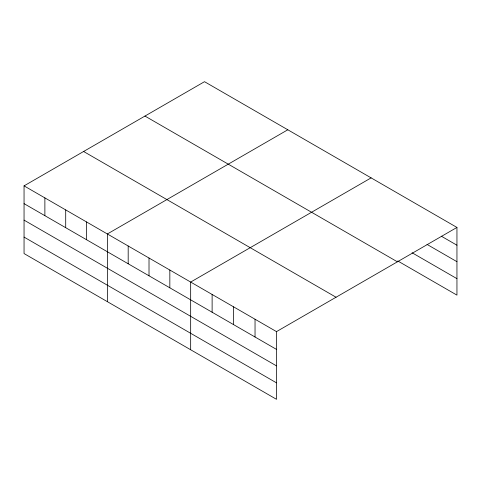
<?xml version="1.0" encoding="UTF-8"?>
<svg xmlns="http://www.w3.org/2000/svg" width="481" height="481" viewBox="0 0 481 481"><rect width="100%" height="100%" fill="white"/><g stroke="black" fill="none" stroke-linecap="round" stroke-linejoin="round"><path stroke-width="0.72" d="M276.497 365.873L276.497 331.619L24.05 185.87L24.05 253.565L276.497 399.314L276.497 365.873L24.05 220.124M24.05 185.87L204.503 81.686L456.95 227.435L456.95 295.13L397.775 260.967M287.812 129.78L107.359 233.964L107.359 301.665M371.116 177.88L190.662 282.064L190.662 349.759M276.497 331.619L456.95 227.435M441.342 236.207L456.95 245.214M427.038 244.42L456.95 261.688M412.085 252.753L456.95 278.661M144.955 116.065L397.402 261.814M83.598 151.485L336.045 297.234M24.05 203.649L276.497 349.398M24.05 237.097L276.497 382.846M255.038 319.228L255.038 337.013M233.58 306.842L233.58 324.621M212.121 294.45L212.121 312.235M169.835 270.039L169.835 287.824M149.014 258.014L149.014 275.799M128.186 245.989L128.186 263.774M86.532 221.939L86.532 239.724M65.705 209.914L65.705 227.699M44.877 197.889L44.877 215.674"/></g></svg>
